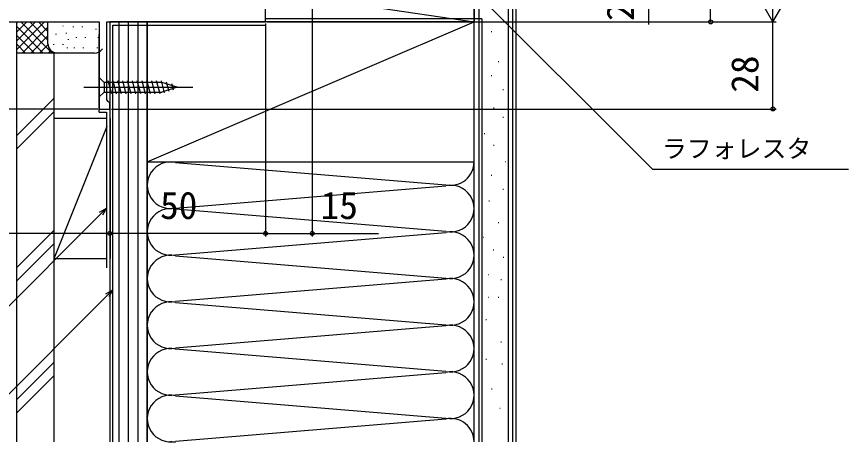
# Model space of a CAD drawing. Units: millimetres, scale not verified. Extents: x -525 to 525, y -783 to 778.
# Drawn here: x -360 to -92.8, y -155.9 to -19 of the extents above; entities that cross this region are included whole.
import ezdxf
from ezdxf.enums import TextEntityAlignment as Align

# ---------------------------------------------------------------- set-up
doc = ezdxf.new("R2010")
doc.units = ezdxf.units.MM
doc.header["$LTSCALE"] = 4
for name, color, linetype in [('0-2_YKK_11', 7, 'Continuous'), ('0-4_YKK_13', 4, 'Continuous'), ('0-6_YKK_D', 6, 'Continuous'), ('0-8_YSS_K', 3, 'Continuous'), ('0-9_YSS_KE', 3, 'Continuous')]:
    doc.layers.add(name, color=color, linetype=linetype)
doc.styles.add('ＭＳ ゴシック', font='')
doc.styles.get('ＭＳ ゴシック').set_extended_font_data('MS Gothic')

msp = doc.modelspace()

# ---------------------------------------------------------------- linework, layer by layer
at = {"layer": '0-2_YKK_11'}
msp.add_lwpolyline([(-394, -20.7), (-333.4, -20.7), (-333.4, -48.7), (-330, -48.7), (-330, -46.8), (-330.5, -46.3), (-331, -45.8), (-331, -20.7), (-280, -20.7), (-280, -16.458), (-280.12, -16.275), (-280.12, -15.725), (-280, -15.542), (-280, -12.9)], dxfattribs=at)
at = {"layer": '0-4_YKK_13'}
for p, q in [((-333.4, -38.6), (-333.4, -44.8)), ((-333.4, -38.6), (-331.85, -40.15)), ((-329.424, -43.8), (-330.549, -39.6)), ((-327.871, -43.8), (-328.996, -39.6)), ((-326.318, -43.8), (-327.443, -39.6)), ((-324.765, -43.8), (-325.89, -39.6)), ((-323.212, -43.8), (-324.337, -39.6)), ((-321.659, -43.8), (-322.784, -39.6)), ((-320.106, -43.8), (-321.231, -39.6)), ((-318.553, -43.8), (-319.679, -39.6)), ((-317, -43.8), (-318.126, -39.6)), ((-315.447, -43.8), (-316.573, -39.6)), ((-313.894, -43.8), (-315.02, -39.6)), ((-312.411, -43.541), (-313.467, -39.6)), ((-310.979, -43.09), (-311.792, -40.054)), ((-338.4, -41.7), (-303.4, -41.7)), ((-313.316, -40.15), (-331.85, -40.15)), ((-331.85, -40.15), (-331.85, -43.25)), ((-308.4, -41.7), (-313.316, -40.15)), ((-308.4, -41.7), (-313.316, -43.25)), ((-309.547, -42.638), (-310.096, -40.588)), ((-333.4, -44.8), (-331.85, -43.25)), ((-331.85, -43.25), (-313.316, -43.25))]:
    msp.add_line(p, q, dxfattribs=at)
at = {"layer": '0-6_YKK_D'}
for p, q in [((-137, -20.7), (-137, 9.3)), ((-265, 6.3), (-265, -89.7)), ((-157, 6.8), (-157, -21.527)), ((-117, -20.7), (-117, -2.513)), ((-117, -20.7), (-122.25, -11.607)), ((-117, -20.7), (-111.75, -11.607)), ((-280, -21.2), (-280, -89.7)), ((-279.5, -20.7), (-136, -20.7)), ((-279.5, -20.7), (-116, -20.7)), ((-279.5, -20.7), (-116, -20.7)), ((-117, -48.7), (-117, -20.7)), ((-333.9, -48.7), (-416, -48.7)), ((-330, -49.2), (-330, -89.7)), ((-330, -49.2), (-330, -89.7)), ((-329.5, -48.7), (-116, -48.7)), ((-280, -50.7), (-280, -89.7)), ((-330, -88.7), (-395, -88.7)), ((-280, -88.7), (-330, -88.7))]:
    msp.add_line(p, q, dxfattribs=at)
for points in [[(-217.711, -6.02), (-215.908, -7.824), (-155.668, -68.063), (-92.758, -68.063)], [(-331.051, -80.579), (-332.854, -82.382), (-366.753, -116.281), (-456.383, -116.281)], [(-333.337, -81.899), (-331.051, -80.579), (-332.371, -82.865)], [(-280, -88.7), (-265, -88.7), (-243.723, -88.7)], [(-329, -106.787), (-330.803, -108.59), (-366.413, -144.2), (-451.853, -144.2)], [(-331.286, -108.107), (-329, -106.787), (-330.32, -109.073)]]:
    msp.add_lwpolyline(points, dxfattribs=at)
for centre in [(-137, -20.7), (-117, -48.7), (-330, -88.7), (-330, -88.7), (-280, -88.7), (-280, -88.7), (-265, -88.7)]:
    msp.add_circle(centre, 0.637, dxfattribs=at)
at = {"layer": '0-8_YSS_K'}
for p, q in [((-211.5, -10.7), (-211.5, -155.7)), ((-202, -10.7), (-202, -155.7)), ((-199.5, -155.7), (-199.5, -10.7)), ((-359.901, -26.729), (-353.872, -20.7)), ((-359.901, -21.073), (-359.528, -20.7)), ((-359.901, -23.901), (-356.7, -20.7)), ((-359.901, -30.7), (-359.901, -20.7)), ((-359.901, -29.558), (-351.043, -20.7)), ((-358.587, -20.7), (-348.587, -30.7)), ((-355.759, -20.7), (-349.901, -26.558)), ((-352.93, -20.7), (-349.901, -23.729)), ((-350.102, -20.7), (-349.901, -20.901)), ((-349.901, -27.7), (-349.901, -20.7)), ((-330, -20.7), (-330, -155.7)), ((-318, -20.7), (-330, -20.7)), ((-327, -155.7), (-327, -20.7)), ((-324, -155.7), (-324, -20.7)), ((-321, -20.7), (-321, -155.7)), ((-318, -155.7), (-318, -20.7)), ((-318, -65.7), (-213, -20.7)), ((-213, -20.7), (-280, -20.7)), ((-203.801, -20.014), (-203.601, -20.014)), ((-359.901, -22.215), (-351.416, -30.7)), ((-358.215, -30.7), (-349.901, -22.386)), ((-345.146, -21.916), (-345.146, -22.116)), ((-341.771, -22.22), (-341.771, -22.42)), ((-338.93, -22.22), (-338.93, -22.42)), ((-334.548, -22.888), (-334.548, -23.088)), ((-207.531, -23.744), (-207.331, -23.744)), ((-359.901, -25.043), (-354.244, -30.7)), ((-355.386, -30.7), (-349.901, -25.215)), ((-347.406, -24.557), (-347.406, -24.757)), ((-344.059, -24.223), (-344.059, -24.423)), ((-343.4, -26.226), (-343.4, -26.426)), ((-340.826, -25.623), (-340.826, -25.823)), ((-337.985, -25.623), (-337.985, -25.823)), ((-333.88, -25.558), (-333.88, -25.758)), ((-359.901, -27.872), (-357.073, -30.7)), ((-352.558, -30.7), (-349.883, -28.025)), ((-348.073, -27.895), (-348.073, -28.095)), ((-345.06, -27.895), (-345.06, -28.095)), ((-343.734, -28.896), (-343.734, -29.096)), ((-341.437, -28.896), (-341.437, -29.096)), ((-338.597, -28.896), (-338.597, -29.096)), ((-334.05, -28.896), (-334.05, -29.096)), ((-210.515, -28.966), (-210.315, -28.966)), ((-346.901, -30.7), (-359.901, -30.7)), ((-349.729, -30.7), (-348.935, -29.905)), ((-334.901, -30.7), (-346.901, -30.7)), ((-205.293, -33.442), (-205.093, -33.442)), ((-207.531, -37.918), (-207.331, -37.918)), ((-203.801, -42.394), (-203.601, -42.394)), ((-347.901, -45.242), (-359.901, -57.242)), ((-210.515, -45.378), (-210.315, -45.378)), ((-359.901, -61.485), (-347.901, -49.485)), ((-206.785, -48.362), (-206.585, -48.362)), ((-347.901, -96.7), (-347.901, -51.7)), ((-330.901, -51.7), (-347.901, -51.7)), ((-329.901, -51.7), (-329.901, -96.7)), ((-203.801, -51.346), (-203.601, -51.346)), ((-347.901, -96.7), (-330.901, -54.2)), ((-209.769, -56.568), (-209.569, -56.568)), ((-206.785, -60.297), (-206.585, -60.297)), ((-318, -65.7), (-318, -155.7)), ((-308.968, -65.858), (-222.032, -73.042)), ((-213, -129.423), (-213, -65.7)), ((-203.055, -65.519), (-202.855, -65.519)), ((-207.531, -69.995), (-207.331, -69.995)), ((-308.968, -80.542), (-222.032, -73.358)), ((-203.801, -74.471), (-203.601, -74.471)), ((-208.277, -78.201), (-208.077, -78.201)), ((-222.032, -88.042), (-308.968, -80.858)), ((-205.217, -85.132), (-205.017, -85.132)), ((-347.901, -87.669), (-359.901, -99.669)), ((-308.968, -95.542), (-222.032, -88.358)), ((-210.019, -89.934), (-209.819, -89.934)), ((-347.901, -91.911), (-359.901, -103.911)), ((-308.968, -95.858), (-222.032, -103.042)), ((-206.818, -93.935), (-206.618, -93.935)), ((-347.901, -96.7), (-330.901, -96.7)), ((-203.616, -96.336), (-203.416, -96.336)), ((-222.032, -103.358), (-308.968, -110.542)), ((-208.418, -101.939), (-208.218, -101.939)), ((-204.417, -103.539), (-204.217, -103.539)), ((-208.418, -109.141), (-208.218, -109.141)), ((-205.217, -109.141), (-205.017, -109.141)), ((-308.968, -110.858), (-222.032, -118.042)), ((-209.219, -116.344), (-209.019, -116.344)), ((-222.032, -118.358), (-308.968, -125.542)), ((-204.417, -123.547), (-204.217, -123.547)), ((-222.032, -133.042), (-308.968, -125.858)), ((-347.901, -130.095), (-359.901, -142.095)), ((-209.219, -129.149), (-209.019, -129.149)), ((-204.083, -130.573), (-203.883, -130.573)), ((-308.968, -140.542), (-222.032, -133.358)), ((-347.901, -134.338), (-359.901, -146.338)), ((-207.36, -138.683), (-207.16, -138.683)), ((-308.968, -140.858), (-222.032, -148.042)), ((-204.765, -144.91), (-204.565, -144.91)), ((-222.032, -148.358), (-308.968, -155.542))]:
    msp.add_line(p, q, dxfattribs=at)
for points in [[(-280, -10.7), (-213, -10.7), (-213, -20.7)], [(-280, -20.7), (-280, -10.7), (-213, -20.7)]]:
    msp.add_lwpolyline(points, dxfattribs=at)
for centre, radius, start, end in [((-346.901, -27.7), 3, 180, 270), ((-334.901, -27.7), 3, 270, 326.44238), ((-310.5, -73.2), 7.5, 78.21647, 281.78351), ((-220.5, -65.7), 7.5, 258.21646, 0), ((-220.5, -80.7), 7.5, 258.21646, 101.78354), ((-310.5, -88.2), 7.5, 78.21647, 281.78351), ((-220.5, -95.7), 7.5, 258.21646, 101.78354), ((-310.5, -103.2), 7.5, 78.21647, 281.78351), ((-220.5, -110.7), 7.5, 258.21646, 101.78354), ((-310.5, -118.2), 7.5, 78.21647, 281.78352), ((-220.5, -125.7), 7.5, 258.21646, 101.78354), ((-310.5, -133.2), 7.5, 78.21647, 281.78351), ((-220.5, -140.7), 7.5, 258.21646, 101.78354), ((-310.5, -148.2), 7.5, 78.21647, 281.78351), ((-220.5, -155.7), 7.5, 359.99997, 101.78354), ((-310.5, -163.2), 7.5, 78.21647, 90.06416)]:
    msp.add_arc(centre, radius, start, end, dxfattribs=at)
at = {"layer": '0-9_YSS_KE'}
for p, q in [((-213, -155.7), (-213, -10.7)), ((-200.5, -155.7), (-200.5, -10.7)), ((-210.5, -19.7), (-280, -19.7)), ((-210.5, -19.7), (-210.5, -155.7)), ((-333.4, -49.7), (-333.4, -24.7)), ((-359.901, -155.7), (-359.901, -30.7))]:
    msp.add_line(p, q, dxfattribs=at)
msp.add_lwpolyline([(-213, -65.7), (-213, -20.7), (-318, -20.7), (-318, -65.7)], close=True, dxfattribs=at)
for points in [[(-329, -155.7), (-329, -21.7), (-280, -21.7)], [(-347.901, -155.7), (-347.901, -30.7), (-359.901, -30.7)], [(-333.4, -49.7), (-331.051, -49.7), (-331.051, -99.7)]]:
    msp.add_lwpolyline(points, dxfattribs=at)

# ---------------------------------------------------------------- texts
at = {"layer": '0-6_YKK_D', "style": 'ＭＳ ゴシック'}
for s, p in [('2.5', (-159, -20.414)), ('28', (-119, -43.461))]:
    msp.add_text(s, height=8.798, rotation=90, dxfattribs=at).set_placement(p, align=Align.BOTTOM_LEFT)
for s, height, p in [('ラフォレスタ', 5.865, (-152.664, -66.108)), ('50', 8.798, (-313.864, -86.7)), ('15', 8.798, (-262.291, -86.7))]:
    msp.add_text(s, height=height, dxfattribs=at).set_placement(p, align=Align.BOTTOM_LEFT)

doc.saveas('drawing.dxf')
